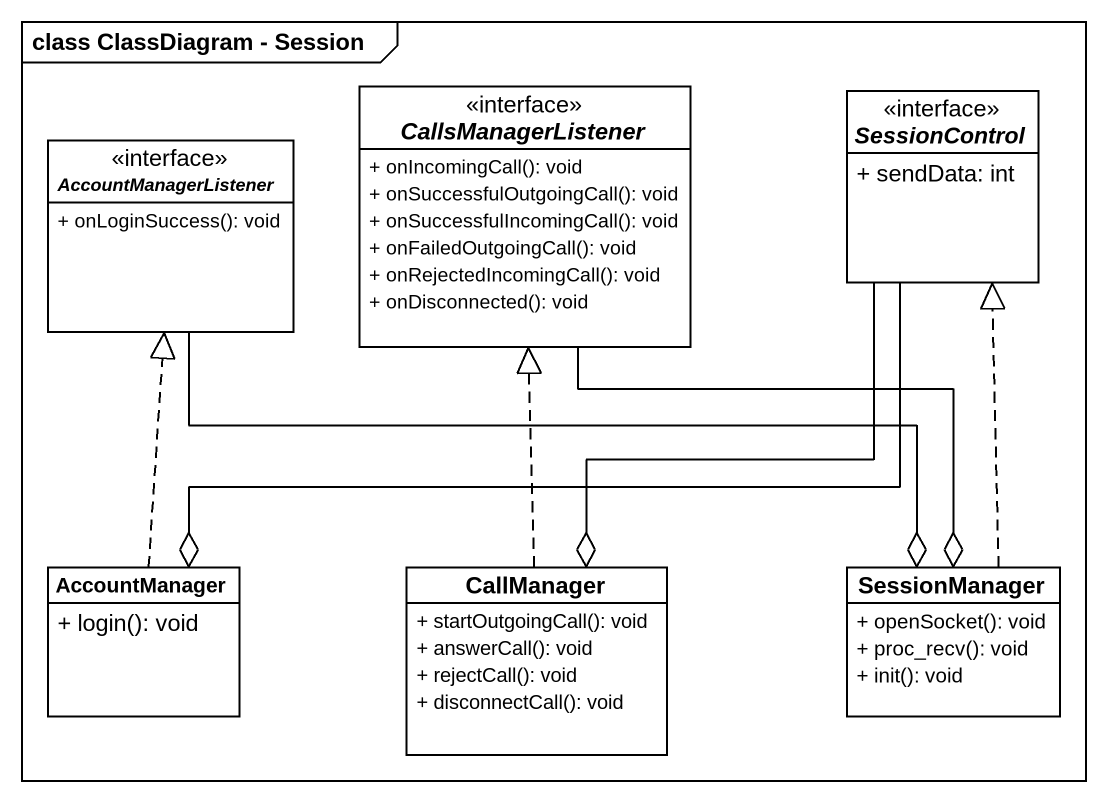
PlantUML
@startuml
mainframe class ClassDiagram - Session
hide circle
hide empty members
skinparam classAttributeIconSize 0
interface AccountManagerListener {
  + onLoginSuccess(): void
}
interface CallsManagerListener {
  + onIncomingCall(): void
  + onSuccessfulOutgoingCall(): void
  + onSuccessfulIncomingCall(): void
  + onFailedOutgoingCall(): void
  + onRejectedIncomingCall(): void
  + onDisconnected(): void
}
interface SessionControl {
  + sendData: int
}
class AccountManager {
  + login(): void
}
class CallManager {
  + startOutgoingCall(): void
  + answerCall(): void
  + rejectCall(): void
  + disconnectCall(): void
}
class SessionManager {
  + openSocket(): void
  + proc_recv(): void
  + init(): void
}
AccountManagerListener -right-o SessionManager
CallsManagerListener --o SessionManager
SessionControl -left-o AccountManager
SessionControl --o CallManager
AccountManager .up.|> AccountManagerListener
CallManager .up.|> CallsManagerListener
SessionManager .up.|> SessionControl
@enduml
